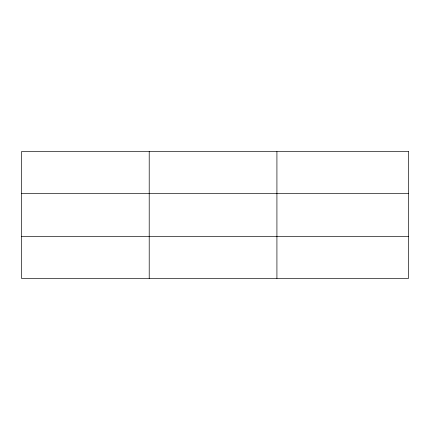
<?xml version="1.0" encoding="UTF-8"?>
<svg xmlns="http://www.w3.org/2000/svg" width="430" height="430" viewBox="0 0 430 430"><rect width="100%" height="100%" fill="white"/><g stroke="black" fill="none" stroke-linecap="round" stroke-linejoin="round"><path stroke-width="0.64" d="M149.21 151.591L149.21 278.409M276.92 151.591L276.92 278.409M21.5 193.441L408.5 193.441M21.5 236.559L408.5 236.559M408.5 151.591L408.5 278.409L21.5 278.409L21.5 151.591L408.5 151.591"/></g></svg>
